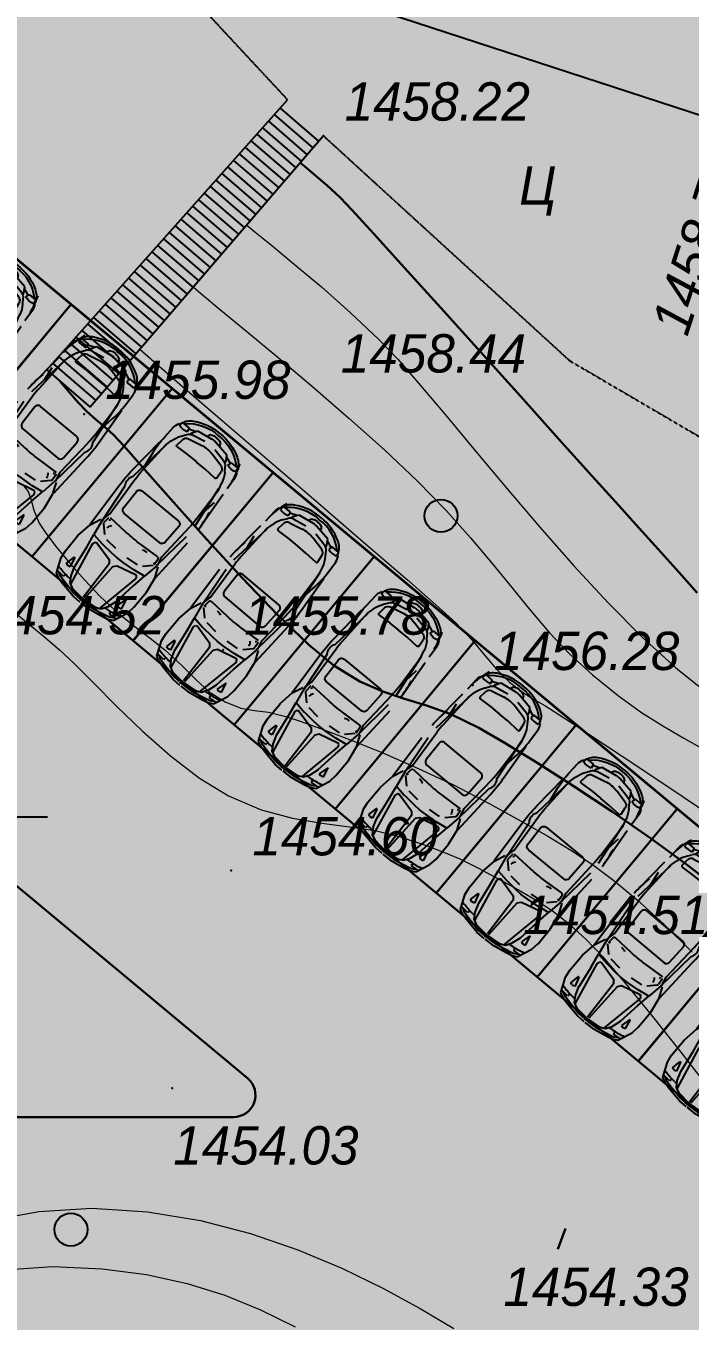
# Model space of a CAD drawing. Header units: millimetres. Extents: x 474337 to 1180020, y 4124662 to 4776603.
# Drawn here: x 625297 to 640456, y 4282035 to 4311593 of the extents above; entities that cross this region are included whole.
import ezdxf

# ---------------------------------------------------------------- set-up
doc = ezdxf.new("R2010")
doc.units = ezdxf.units.MM
doc.header["$PDMODE"] = 32
doc.header["$PDSIZE"] = 0.33
doc.linetypes.add('Д_ТРОТ_ТРУБА', pattern=[3, 1.5, -1.5])
doc.linetypes.add('ДОРОГИ_СТРОЯЩ', pattern=[9, 8, -1])
for name, color, linetype in [('(001) Сетка', 92, 'Continuous'), ('(004) Точки рельефа', 7, 'Continuous'), ('(007) Здания', 7, 'Continuous'), ('(025) Дорога', 7, 'Continuous'), ('(031) Горизонтали', 42, 'Continuous'), ('(038) Деревья', 7, 'Continuous'), ('1', 7, 'Continuous')]:
    doc.layers.add(name, color=color, linetype=linetype)
doc.layers.add('(032) Горизонтали утолщенные', color=32, linetype='Continuous', lineweight=30)
doc.layers.add('(042) Бергштрих11', color=32, linetype='Continuous', lineweight=30)
doc.styles.add('BM-431', font='')
doc.styles.add('D-431', font='')
doc.styles.get('BM-431').set_extended_font_data('Bm431', italic=True)
doc.styles.get('D-431').set_extended_font_data('D431', italic=True)

# ---------------------------------------------------------------- blocks, each defined once
blk = doc.blocks.new('d')
at = {"layer": '(038) Деревья'}
blk.add_ellipse((0, 0), major_axis=(0.265, 0.265), ratio=1, start_param=5.497787, end_param=11.780972, dxfattribs=at)
blk = doc.blocks.new('Setka')
at = {"layer": '(001) Сетка'}
for p, q in [((0, 1.5), (0, -1.5)), ((-1.5, 0), (1.5, 0))]:
    blk.add_line(p, q, dxfattribs=at)
blk = doc.blocks.new('gfdghdf')
at = {"linetype": 'Continuous', "extrusion": (0.921507, -0.388361, 0), "elevation": 934079}
blk.add_lwpolyline([(36991, 0), (36625, 0)], dxfattribs=at)
at = {"linetype": 'Continuous'}
for points in [[(875247, -328612), (875126, -328673)], [(875706, -328571), (875503, -328612)], [(875967, -328602), (875644, -328635)], [(875894, -328561), (875706, -328571)], [(875986, -328503), (876190, -328510)], [(876054, -328562), (876242, -328573)], [(876571, -328581), (876701, -328616)], [(875074, -328824), (875110, -328816)], [(875277, -328983), (875232, -328973)], [(875537, -328702), (875334, -329724)], [(875396, -328774), (875455, -328770)], [(876435, -328700), (876522, -328837)], [(874958, -329195), (874957, -329642)], [(874985, -329010), (874958, -329195)], [(875198, -328975), (875157, -328990)], [(875355, -329044), (875279, -329571)], [(876590, -329047), (876663, -329575)], [(876726, -329205), (876668, -328987)], [(876748, -328979), (876788, -328994)], [(876961, -329015), (876986, -329201)], [(875334, -329724), (875355, -329780)], [(875503, -329852), (875798, -329829)], [(875798, -329829), (875970, -329820)], [(876143, -329830), (875970, -329820)], [(876090, -329681), (876023, -329600)], [(876437, -329854), (876143, -329830)], [(875006, -330019), (874948, -331113)], [(875014, -330013), (875118, -330261)], [(875233, -330217), (875407, -330045)], [(875150, -330275), (875199, -330492)], [(876715, -330245), (876702, -330407)], [(876788, -330279), (876738, -330497)], [(875199, -330492), (875138, -331423)], [(876738, -330497), (876794, -331427)], [(876872, -331495), (876746, -332524)], [(875135, -331653), (875170, -332507)], [(876795, -331657), (876755, -332511)], [(876218, -332665), (875964, -332664)], [(875318, -332896), (875393, -333004)], [(875448, -333056), (875459, -333114)], [(876440, -332957), (876125, -333029)], [(876606, -332900), (876530, -333007)], [(876799, -333094), (876782, -333132)], [(875152, -333153), (875329, -333153)], [(875527, -333227), (875902, -333290)], [(876578, -333133), (876413, -333199)]]:
    blk.add_lwpolyline(points, dxfattribs=at)
at = {"linetype": 'Continuous', "extrusion": (-0.505629, 0.862751, 0), "elevation": -726113}
blk.add_lwpolyline([(-588945, 0), (-588824, 0)], dxfattribs=at)
at = {"linetype": 'Continuous', "extrusion": (-0.251932, 0.967745, 0), "elevation": -538515}
blk.add_lwpolyline([(-764363, 0), (-764228, 0)], dxfattribs=at)
at = {"linetype": 'Continuous', "extrusion": (-0.217571, 0.976044, 0), "elevation": -511224}
blk.add_lwpolyline([(-783033, 0), (-782782, 0)], dxfattribs=at)
at = {"linetype": 'Continuous', "extrusion": (-0.17673, 0.984259, 0), "elevation": -478111}
blk.add_lwpolyline([(-803916, 0), (-803529, 0)], dxfattribs=at)
at = {"linetype": 'Continuous', "extrusion": (-0.432014, 0.901867, 0), "elevation": -674675}
blk.add_lwpolyline([(-647740, 0), (-647594, 0)], dxfattribs=at)
at = {"linetype": 'Continuous', "extrusion": (-0.029487, 0.999565, 0), "elevation": -354190}
blk.add_lwpolyline([(-865895, 0), (-865691, 0)], dxfattribs=at)
at = {"linetype": 'Continuous', "extrusion": (0.999267, -0.038273, 0), "elevation": 887892}
blk.add_lwpolyline([(-295834, 0), (-294865, 0)], dxfattribs=at)
at = {"linetype": 'Continuous', "extrusion": (0.0038, 0.999993, 0)}
for points, elevation in [([(-877204, 0), (-877204, 0)], -325172), ([(-877853, 0), (-878029, 0)], -329823), ([(-877218, 0), (-877218, 0)], -330172)]:
    blk.add_lwpolyline(points, dxfattribs=dict(at, elevation=elevation))
at = {"linetype": 'Continuous', "extrusion": (0.106037, 0.994362, 0), "elevation": -233863}
blk.add_lwpolyline([(-905886, 0), (-906211, 0)], dxfattribs=at)
at = {"linetype": 'Continuous', "extrusion": (0.999479, 0.032271, 0), "elevation": 864930}
blk.add_lwpolyline([(-357698, 0), (-356730, 0)], dxfattribs=at)
at = {"linetype": 'Continuous', "extrusion": (0.182268, 0.983249, 0), "elevation": -163306}
blk.add_lwpolyline([(-921390, 0), (-921777, 0)], dxfattribs=at)
at = {"linetype": 'Continuous', "extrusion": (0.202344, 0.979314, 0), "elevation": -144473}
blk.add_lwpolyline([(-924601, 0), (-924809, 0)], dxfattribs=at)
at = {"linetype": 'Continuous', "extrusion": (0.437084, 0.899421, 0), "elevation": 87436}
blk.add_lwpolyline([(-931808, 0), (-931953, 0)], dxfattribs=at)
at = {"linetype": 'Continuous', "extrusion": (0.223062, 0.974804, 0), "elevation": -124833}
blk.add_lwpolyline([(-927664, 0), (-927916, 0)], dxfattribs=at)
at = {"linetype": 'Continuous', "extrusion": (0.510478, 0.859891, 0), "elevation": 164910}
blk.add_lwpolyline([(-921637, 0), (-921759, 0)], dxfattribs=at)
at = {"linetype": 'Continuous', "extrusion": (0.459678, 0.888086, 0), "elevation": 111162}
blk.add_lwpolyline([(-929643, 0), (-929778, 0)], dxfattribs=at)
at = {"linetype": 'Continuous', "extrusion": (0.923679, 0.383168, 0), "elevation": 683962}
blk.add_lwpolyline([(-639562, 0), (-639927, 0)], dxfattribs=at)
at = {"linetype": 'Continuous', "extrusion": (-0.078889, 0.996883, 0), "elevation": -396741}
blk.add_lwpolyline([(-846634, 0), (-846461, 0)], dxfattribs=at)
at = {"linetype": 'Continuous', "extrusion": (0.976931, 0.213554, 0), "elevation": 784903}
blk.add_lwpolyline([(-508123, 0), (-508054, 0)], dxfattribs=at)
at = {"linetype": 'Continuous', "extrusion": (0.949605, -0.31345, 0), "elevation": 934380}
blk.add_lwpolyline([(-37861, 0), (-38082, 0)], dxfattribs=at)
at = {"linetype": 'Continuous', "extrusion": (-0.840463, 0.54187, 0), "elevation": -913947}
blk.add_lwpolyline([(-198156, 0), (-197993, 0)], dxfattribs=at)
at = {"linetype": 'Continuous', "extrusion": (0.98196, 0.189087, 0), "elevation": 798446}
blk.add_lwpolyline([(-488493, 0), (-489535, 0)], dxfattribs=at)
at = {"linetype": 'Continuous', "extrusion": (0.072135, 0.997395, 0), "elevation": -264690}
blk.add_lwpolyline([(-897984, 0), (-897925, 0)], dxfattribs=at)
at = {"linetype": 'Continuous', "extrusion": (-0.951354, -0.308099, 0), "elevation": -732569}
blk.add_lwpolyline([(582897, 0), (583117, 0)], dxfattribs=at)
at = {"linetype": 'Continuous', "extrusion": (0.975714, -0.21905, 0), "elevation": 927369}
blk.add_lwpolyline([(-128773, 0), (-128704, 0)], dxfattribs=at)
at = {"linetype": 'Continuous', "extrusion": (0.084499, 0.996424, 0), "elevation": -253466}
blk.add_lwpolyline([(-901295, 0), (-901468, 0)], dxfattribs=at)
at = {"linetype": 'Continuous', "extrusion": (0.23007, 0.973174, 0), "elevation": -118267}
blk.add_lwpolyline([(-929003, 0), (-928966, 0)], dxfattribs=at)
at = {"linetype": 'Continuous', "extrusion": (0.978929, 0.204202, 0), "elevation": 789537}
blk.add_lwpolyline([(-500766, 0), (-500981, 0)], dxfattribs=at)
at = {"linetype": 'Continuous', "extrusion": (0.965633, -0.259911, 0), "elevation": 930703}
blk.add_lwpolyline([(-90408, 0), (-90182, 0)], dxfattribs=at)
at = {"linetype": 'Continuous', "extrusion": (-0.213383, 0.976969, 0), "elevation": -508476}
blk.add_lwpolyline([(-786278, 0), (-786324, 0)], dxfattribs=at)
at = {"linetype": 'Continuous', "extrusion": (-0.977764, 0.209709, 0), "elevation": -926285}
blk.add_lwpolyline([(137808, 0), (138023, 0)], dxfattribs=at)
at = {"linetype": 'Continuous', "extrusion": (-0.999993, 0.0038, 0), "elevation": -878231}
blk.add_lwpolyline([(325866, 0), (326312, 0)], dxfattribs=at)
at = {"linetype": 'Continuous', "extrusion": (0.988536, 0.150986, 0), "elevation": 815155}
blk.add_lwpolyline([(-457969, 0), (-458344, 0)], dxfattribs=at)
at = {"linetype": 'Continuous', "extrusion": (0.985139, -0.171761, 0), "elevation": 918879}
blk.add_lwpolyline([(-174334, 0), (-174664, 0)], dxfattribs=at)
at = {"linetype": 'Continuous', "extrusion": (-0.15576, 0.987795, 0), "elevation": -462194}
blk.add_lwpolyline([(-813155, 0), (-813440, 0)], dxfattribs=at)
at = {"linetype": 'Continuous', "extrusion": (0.232859, 0.972511, 0), "elevation": -116881}
blk.add_lwpolyline([(-928084, 0), (-928127, 0)], dxfattribs=at)
at = {"linetype": 'Continuous', "extrusion": (-0.234806, 0.972042, 0), "elevation": -526118}
blk.add_lwpolyline([(-773486, 0), (-773954, 0)], dxfattribs=at)
at = {"linetype": 'Continuous', "extrusion": (-0.770892, 0.636965, 0), "elevation": -885183}
blk.add_lwpolyline([(-303739, 0), (-303844, 0)], dxfattribs=at)
at = {"linetype": 'Continuous', "extrusion": (0.240274, 0.970705, 0), "elevation": -109522}
blk.add_lwpolyline([(-930107, 0), (-929639, 0)], dxfattribs=at)
at = {"linetype": 'Continuous', "extrusion": (0.161318, 0.986902, 0), "elevation": -184148}
blk.add_lwpolyline([(-918454, 0), (-918170, 0)], dxfattribs=at)
at = {"linetype": 'Continuous', "extrusion": (-0.22738, 0.973806, 0), "elevation": -520464}
blk.add_lwpolyline([(-778638, 0), (-778595, 0)], dxfattribs=at)
at = {"linetype": 'Continuous', "extrusion": (0.934842, -0.355064, 0), "elevation": 936564}
blk.add_lwpolyline([(3008, 0), (2948, 0)], dxfattribs=at)
at = {"linetype": 'Continuous', "extrusion": (0.98609, 0.166213, 0), "elevation": 809689}
blk.add_lwpolyline([(-470703, 0), (-471033, 0)], dxfattribs=at)
at = {"linetype": 'Continuous', "extrusion": (0.98767, -0.156548, 0), "elevation": 917777}
blk.add_lwpolyline([(-188293, 0), (-188668, 0)], dxfattribs=at)
at = {"linetype": 'Continuous', "extrusion": (0.985646, -0.168826, 0), "elevation": 918354}
blk.add_lwpolyline([(-177771, 0), (-177401, 0)], dxfattribs=at)
at = {"linetype": 'Continuous', "extrusion": (-0.091916, 0.995767, 0), "elevation": -409071}
blk.add_lwpolyline([(-841479, 0), (-841762, 0)], dxfattribs=at)
at = {"linetype": 'Continuous', "extrusion": (0.09752, 0.995234, 0), "elevation": -242954}
blk.add_lwpolyline([(-904144, 0), (-904427, 0)], dxfattribs=at)
at = {"linetype": 'Continuous', "extrusion": (0.706034, 0.708178, 0), "elevation": 385129}
blk.add_lwpolyline([(-853767, 0), (-854011, 0)], dxfattribs=at)
at = {"linetype": 'Continuous', "extrusion": (0.986581, 0.163275, 0), "elevation": 811089}
blk.add_lwpolyline([(-468989, 0), (-468619, 0)], dxfattribs=at)
at = {"linetype": 'Continuous', "extrusion": (-0.919574, 0.392918, 0), "elevation": -936068}
blk.add_lwpolyline([(-41084, 0), (-40815, 0)], dxfattribs=at)
at = {"linetype": 'Continuous', "extrusion": (0.998867, 0.047584, 0), "elevation": 860236}
blk.add_lwpolyline([(-371379, 0), (-372474, 0)], dxfattribs=at)
at = {"linetype": 'Continuous', "extrusion": (0.993935, -0.109967, 0), "elevation": 906174}
blk.add_lwpolyline([(-232009, 0), (-232972, 0)], dxfattribs=at)
at = {"linetype": 'Continuous', "extrusion": (0.99734, 0.072893, 0), "elevation": 848823}
blk.add_lwpolyline([(-393322, 0), (-393159, 0)], dxfattribs=at)
at = {"linetype": 'Continuous', "extrusion": (-0.055292, 0.99847, 0), "elevation": -378321}
blk.add_lwpolyline([(-856150, 0), (-855658, 0)], dxfattribs=at)
at = {"linetype": 'Continuous', "extrusion": (0.060912, 0.998143, 0), "elevation": -276422}
blk.add_lwpolyline([(-895170, 0), (-894677, 0)], dxfattribs=at)
at = {"linetype": 'Continuous', "extrusion": (0.994538, 0.104371, 0), "elevation": 837516}
blk.add_lwpolyline([(-419962, 0), (-420925, 0)], dxfattribs=at)
at = {"linetype": 'Continuous', "extrusion": (0.002815, 0.999996, 0)}
for points, elevation in [([(-877418, 0), (-876372, 0)], -328242), ([(-876358, 0), (-877433, 0)], -328895)]:
    blk.add_lwpolyline(points, dxfattribs=dict(at, elevation=elevation))
at = {"linetype": 'Continuous', "extrusion": (0.999436, -0.033589, 0), "elevation": 885972}
blk.add_lwpolyline([(-301206, 0), (-301678, 0)], dxfattribs=at)
at = {"linetype": 'Continuous', "extrusion": (0.999609, 0.027963, 0), "elevation": 866988}
blk.add_lwpolyline([(-355653, 0), (-355181, 0)], dxfattribs=at)
at = {"linetype": 'Continuous', "extrusion": (0.996917, 0.078459, 0), "elevation": 846240}
blk.add_lwpolyline([(-399214, 0), (-400111, 0)], dxfattribs=at)
at = {"linetype": 'Continuous', "extrusion": (0.99325, 0.115994, 0), "elevation": 830702}
blk.add_lwpolyline([(-430754, 0), (-431791, 0)], dxfattribs=at)
at = {"linetype": 'Continuous', "extrusion": (0.99646, -0.084069, 0), "elevation": 901749}
blk.add_lwpolyline([(-256693, 0), (-257591, 0)], dxfattribs=at)
at = {"linetype": 'Continuous', "extrusion": (0.989087, -0.147333, 0), "elevation": 914456}
blk.add_lwpolyline([(-199330, 0), (-199660, 0)], dxfattribs=at)
at = {"linetype": 'Continuous', "extrusion": (0.989901, 0.141763, 0), "elevation": 820916}
blk.add_lwpolyline([(-452837, 0), (-453167, 0)], dxfattribs=at)
at = {"linetype": 'Continuous', "extrusion": (0.967532, 0.252748, 0), "elevation": 762715}
blk.add_lwpolyline([(-542908, 0), (-543073, 0)], dxfattribs=at)
at = {"linetype": 'Continuous', "extrusion": (0.966094, -0.25819, 0), "elevation": 932879}
blk.add_lwpolyline([(-94868, 0), (-95032, 0)], dxfattribs=at)
at = {"linetype": 'Continuous', "extrusion": (0.998723, 0.050513, 0), "elevation": 857119}
blk.add_lwpolyline([(-376415, 0), (-376706, 0)], dxfattribs=at)
at = {"linetype": 'Continuous', "extrusion": (0.993534, 0.113536, 0), "elevation": 831940}
blk.add_lwpolyline([(-429915, 0), (-430087, 0)], dxfattribs=at)
at = {"linetype": 'Continuous', "extrusion": (0.056167, 0.998421, 0), "elevation": -282953}
blk.add_lwpolyline([(-892705, 0), (-893009, 0)], dxfattribs=at)
at = {"linetype": 'Continuous', "extrusion": (0.000510264, 1, 0), "elevation": -332217}
blk.add_lwpolyline([(-875877, 0), (-876130, 0)], dxfattribs=at)
at = {"linetype": 'Continuous', "extrusion": (-0.050546, 0.998722, 0), "elevation": -376529}
blk.add_lwpolyline([(-858588, 0), (-858283, 0)], dxfattribs=at)
at = {"linetype": 'Continuous', "extrusion": (0.992879, -0.119127, 0), "elevation": 909943}
blk.add_lwpolyline([(-225893, 0), (-226064, 0)], dxfattribs=at)
at = {"linetype": 'Continuous', "extrusion": (0.998423, -0.056134, 0), "elevation": 894176}
blk.add_lwpolyline([(-282897, 0), (-283187, 0)], dxfattribs=at)
at = {"linetype": 'Continuous', "extrusion": (0.92258, 0.385807, 0), "elevation": 678863}
for points in [[(-644930, 0), (-644972, 0)], [(-645004, 0), (-645043, 0)]]:
    blk.add_lwpolyline(points, dxfattribs=at)
at = {"linetype": 'Continuous', "extrusion": (0.998065, 0.062177, 0), "elevation": 852730}
blk.add_lwpolyline([(-386823, 0), (-386908, 0)], dxfattribs=at)
at = {"linetype": 'Continuous', "extrusion": (0.985667, -0.168704, 0), "elevation": 918999}
blk.add_lwpolyline([(-180691, 0), (-180608, 0)], dxfattribs=at)
at = {"linetype": 'Continuous', "extrusion": (0.228817, 0.973469, 0), "elevation": -123796}
blk.add_lwpolyline([(-928441, 0), (-928765, 0)], dxfattribs=at)
at = {"linetype": 'Continuous', "extrusion": (0.205763, 0.978602, 0), "elevation": -145805}
blk.add_lwpolyline([(-925622, 0), (-925305, 0)], dxfattribs=at)
at = {"linetype": 'Continuous', "extrusion": (-0.200251, 0.979745, 0), "elevation": -501837}
blk.add_lwpolyline([(-791966, 0), (-791650, 0)], dxfattribs=at)
at = {"linetype": 'Continuous', "extrusion": (0.98171, -0.190384, 0), "elevation": 923852}
blk.add_lwpolyline([(-160101, 0), (-160160, 0)], dxfattribs=at)
at = {"linetype": 'Continuous', "extrusion": (0.986601, 0.163153, 0), "elevation": 810480}
blk.add_lwpolyline([(-471614, 0), (-471697, 0)], dxfattribs=at)
at = {"linetype": 'Continuous', "extrusion": (0.997699, -0.067795, 0), "elevation": 897353}
blk.add_lwpolyline([(-272936, 0), (-272850, 0)], dxfattribs=at)
at = {"linetype": 'Continuous', "extrusion": (0.376222, 0.926529, 0), "elevation": 20670}
blk.add_lwpolyline([(-936362, 0), (-936540, 0)], dxfattribs=at)
at = {"linetype": 'Continuous', "extrusion": (0.85574, 0.517406, 0), "elevation": 576810}
blk.add_lwpolyline([(-738027, 0), (-738159, 0)], dxfattribs=at)
at = {"linetype": 'Continuous', "extrusion": (0.920929, 0.389731, 0), "elevation": 676641}
blk.add_lwpolyline([(-648235, 0), (-648320, 0)], dxfattribs=at)
at = {"linetype": 'Continuous', "extrusion": (0.368249, 0.929727, 0), "elevation": 12593}
blk.add_lwpolyline([(-937018, 0), (-937097, 0)], dxfattribs=at)
at = {"linetype": 'Continuous', "extrusion": (0.06153, 0.998105, 0), "elevation": -278852}
blk.add_lwpolyline([(-894736, 0), (-894813, 0)], dxfattribs=at)
at = {"linetype": 'Continuous', "extrusion": (-0.055911, 0.998436, 0), "elevation": -381836}
blk.add_lwpolyline([(-856029, 0), (-855951, 0)], dxfattribs=at)
at = {"linetype": 'Continuous', "extrusion": (-0.159374, 0.987218, 0), "elevation": -468645}
blk.add_lwpolyline([(-812084, 0), (-811704, 0)], dxfattribs=at)
at = {"linetype": 'Continuous', "extrusion": (-0.363009, 0.931785, 0), "elevation": -628646}
blk.add_lwpolyline([(-695340, 0), (-695261, 0)], dxfattribs=at)
at = {"linetype": 'Continuous', "extrusion": (0.91872, -0.394909, 0), "elevation": 936544}
blk.add_lwpolyline([(39815, 0), (39731, 0)], dxfattribs=at)
at = {"linetype": 'Continuous', "extrusion": (0.852814, -0.522215, 0), "elevation": 921419}
blk.add_lwpolyline([(173615, 0), (173484, 0)], dxfattribs=at)
at = {"linetype": 'Continuous', "extrusion": (0.920393, -0.390994, 0), "elevation": 937237}
blk.add_lwpolyline([(36172, 0), (36133, 0)], dxfattribs=at)
at = {"linetype": 'Continuous'}
for centre, radius, start, end in [((875970, -330006), 1446, 86.6764, 93.0011), ((875516, -330578), 1808, 93.8141, 102.9786), ((875219, -329031), 60.3, 77.3568, 109.9165), ((876420, -330580), 1808, 76.6988, 85.8634), ((875210, -329198), 9.04, 191.7828, 344.9352), ((876727, -329036), 60.3, 69.761, 102.3207), ((876735, -329202), 9.04, 194.7423, 347.8947), ((875959, -334014), 3615, 86.5079, 93.1696), ((875445, -330798), 90.4, 89.8963, 178.0751), ((876491, -330801), 90.4, 1.6024, 89.7811), ((878558, -331305), 3615, 176.95, 184.5), ((875259, -331349), 245, 145.1183, 215.246), ((875429, -331270), 90.4, 178.0751, 269.9708), ((876504, -331273), 90.4, 269.7067, 1.6024), ((877303, -331564), 2169, 176.2715, 182.3461), ((874628, -331556), 2169, 357.3314, 3.406), ((877205, -332530), 2169, 171.5276, 182.8954), ((875911, -332483), 723, 194.6402, 214.8252), ((875401, -332677), 30.1, 86.7802, 186.5192), ((876523, -332680), 30.1, 353.1583, 92.8973), ((876014, -332483), 723, 324.8523, 345.0373), ((875390, -332913), 337, 182.7128, 212.5653), ((875235, -333473), 432, 73.5417, 103.7991), ((875510, -332837), 121, 186.5192, 256.7726), ((875542, -332901), 181, 214.8252, 258.1259), ((875963, -332324), 723, 256.7726, 282.9049), ((876382, -332903), 181, 281.5516, 324.8523), ((876413, -332839), 121, 282.9049, 353.1583), ((876685, -333477), 432, 75.8783, 106.1358), ((875152, -333138), 15.1, 183.5648, 269.8952), ((875334, -333123), 181, 202.6938, 223.5116), ((875896, -332442), 1005, 225.3758, 273.6501), ((875578, -332892), 517, 223.5116, 239.4375), ((875925, -332304), 1200, 239.4375, 271.8258), ((875329, -333138), 15.1, 269.8952, 350.2875), ((875962, -332933), 362, 260.5069, 279.1706), ((876002, -332304), 1200, 267.8517, 300.2399), ((876030, -332442), 1005, 266.0273, 314.3017), ((876593, -333142), 15.1, 189.39, 269.7822), ((876346, -332894), 517, 300.2399, 316.1659), ((876588, -333127), 181, 316.1659, 336.9836), ((876770, -333142), 15.1, 269.7822, 356.1127)]:
    blk.add_arc(centre, radius, start, end, dxfattribs=at)
at = {"linetype": 'Continuous', "extrusion": (0, 0, -1)}
for centre, radius, start, end in [((-875254, -330238), 30.1, 4.6157, 54.2052), ((-875266, -330401), 30.1, 93.6051, 182.5946), ((-875533, -330174), 181, 315.0261, 354.3428), ((-876405, -330176), 181, 264.8391, 304.1558), ((-876672, -330405), 30.1, 175.9328, 264.9223), ((-876685, -330242), 30.1, 225.5224, 275.112), ((-873375, -331290), 3615, 183.1629, 190.7129), ((-874720, -332523), 2169, 188.5854, 199.9532), ((-876533, -332916), 337, 177.4001, 207.2526)]:
    blk.add_arc(centre, radius, start, end, dxfattribs=at)
blk = doc.blocks.new('sdtrsdtgh')
at = {"color": 250, "lineweight": 30}
for p, q in [((36, 5), (0, 5)), ((9, 5), (9, 0)), ((12, 5), (12, 0)), ((15, 5), (15, 0)), ((18, 5), (18, 0)), ((21, 5), (21, 0)), ((24, 5), (24, 0)), ((27, 5), (27, 0)), ((30, 5), (30, 0)), ((36, 0), (0, 0))]:
    blk.add_line(p, q, dxfattribs=at)
at = {"layer": '1', "extrusion": (0, 0, -1), "yscale": 0.001, "zscale": -0.001, "rotation": 180}
for p, xscale in [((868.46, -328.599), 0.001), ((-892.46, -328.599), -0.001), ((856.46, -328.599), 0.001), ((-904.46, -328.599), -0.001), ((844.46, -328.599), 0.001)]:
    blk.add_blockref('gfdghdf', p, dxfattribs=dict(at, xscale=xscale))
at = {"layer": '1', "yscale": 0.001, "zscale": 0.001, "rotation": 180}
for p, xscale in [((886.46, -328.599), 0.001), ((-862.46, -328.599), -0.001), ((898.46, -328.599), 0.001), ((-850.46, -328.599), -0.001)]:
    blk.add_blockref('gfdghdf', p, dxfattribs=dict(at, xscale=xscale))

msp = doc.modelspace()

# ---------------------------------------------------------------- hatches: boundary and pattern name
at = {"lineweight": 30}
h = msp.add_hatch(color=74, dxfattribs=at)
h.dxf.hatch_style = 1
edge = h.paths.add_edge_path()
edge.add_line((668651, 4311220), (672337, 4307004))
edge.add_line((672337, 4307004), (677607, 4311612))
edge.add_line((677607, 4311612), (667602, 4323055))
edge.add_line((667602, 4323055), (660826, 4317131))
edge.add_line((660826, 4317131), (661221, 4316679))
edge.add_line((661221, 4316679), (653392, 4309834))
edge.add_line((653392, 4309834), (650364, 4313297))
edge.add_line((650364, 4313297), (648858, 4311981))
edge.add_line((648858, 4311981), (645172, 4316197))
edge.add_line((645172, 4316197), (656013, 4325675))
edge.add_line((656013, 4325675), (659699, 4321459))
edge.add_line((659699, 4321459), (664969, 4326066))
edge.add_line((664969, 4326066), (654964, 4337509))
edge.add_line((654964, 4337509), (648189, 4331586))
edge.add_line((648189, 4331586), (648584, 4331134))
edge.add_line((648584, 4331134), (640754, 4324289))
edge.add_line((640754, 4324289), (637727, 4327752))
edge.add_line((637727, 4327752), (636221, 4326435))
edge.add_line((636221, 4326435), (632535, 4330651))
edge.add_line((632535, 4330651), (643376, 4340129))
edge.add_line((643376, 4340129), (647062, 4335913))
edge.add_line((647062, 4335913), (655343, 4343154))
edge.add_line((655343, 4343154), (651158, 4347940))
edge.add_line((651158, 4347940), (643132, 4345328))
edge.add_line((643132, 4345328), (631928, 4339904))
edge.add_line((631928, 4339904), (625260, 4334894))
edge.add_line((625260, 4334894), (619146, 4325320))
edge.add_line((619146, 4325320), (616144, 4313712))
edge.add_line((616144, 4313712), (664431, 4273531))
edge.add_line((664431, 4273531), (665085, 4273391))
edge.add_line((665085, 4273391), (676692, 4276338))
edge.add_line((676692, 4276338), (683409, 4279643))
edge.add_line((683409, 4279643), (683636, 4279308))
edge.add_line((683636, 4279308), (694123, 4282038))
edge.add_line((694123, 4282038), (696993, 4286732))
edge.add_arc((694278, 4288008), 3000, 334.8322, 395.5583)
edge.add_line((696718, 4289752), (692877, 4294146))
edge.add_line((692877, 4294146), (686101, 4288222))
edge.add_line((686101, 4288222), (686496, 4287770))
edge.add_line((686496, 4287770), (678667, 4280925))
edge.add_line((678667, 4280925), (675639, 4284388))
edge.add_line((675639, 4284388), (674133, 4283072))
edge.add_line((674133, 4283072), (670447, 4287287))
edge.add_line((670447, 4287287), (681288, 4296766))
edge.add_line((681288, 4296766), (684974, 4292550))
edge.add_line((684974, 4292550), (690244, 4297157))
edge.add_line((690244, 4297157), (680239, 4308600))
edge.add_line((680239, 4308600), (673464, 4302676))
edge.add_line((673464, 4302676), (673859, 4302225))
edge.add_line((673859, 4302225), (666029, 4295379))
edge.add_line((666029, 4295379), (663001, 4298843))
edge.add_line((663001, 4298843), (661496, 4297526))
edge.add_line((661496, 4297526), (657810, 4301742))
edge.add_line((657810, 4301742), (668651, 4311220))
at = {"lineweight": 30, "true_color": 0xababab}
h = msp.add_hatch(color=253, dxfattribs=at)
h.dxf.hatch_style = 1
edge = h.paths.add_edge_path()
edge.add_arc((619841, 4295676), 500, 50.2351, 180)
edge.add_line((619341, 4295676), (619341, 4291692))
edge.add_line((619341, 4291692), (624540, 4291692))
edge.add_line((624540, 4291692), (624540, 4287192))
edge.add_arc((625040, 4287192), 500, 180, 270)
edge.add_line((625040, 4286692), (630037, 4286692))
edge.add_arc((630037, 4287192), 500, 270, 410.2351)
edge.add_line((630356, 4287576), (620161, 4296060))
edge = h.paths.add_edge_path()
edge.add_line((610341, 4291692), (603540, 4291692))
edge.add_line((603540, 4291692), (603540, 4287192))
edge.add_arc((603040, 4287192), 500, 270, 360, ccw=False)
edge.add_line((603040, 4286692), (598069, 4286692))
edge.add_arc((598069, 4287192), 500, 180, 270, ccw=False)
edge.add_line((597569, 4287192), (597569, 4288070))
edge.add_arc((598069, 4288070), 500, 123.316, 180, ccw=False)
edge.add_line((597795, 4288488), (609566, 4296225))
edge.add_arc((609841, 4295807), 500, 0, 123.316, ccw=False)
edge.add_line((610341, 4295807), (610341, 4291692))
h.paths.add_polyline_path([(592705, 4292323), (589959, 4296501), (594973, 4299797), (597719, 4295618)])
edge = h.paths.add_edge_path()
edge.add_line((612521, 4311331), (616144, 4313712))
edge.add_line((616144, 4313712), (616144, 4313712))
edge.add_line((616144, 4313712), (586230, 4294051))
edge.add_line((586230, 4294051), (576018, 4294051))
edge.add_line((576018, 4294051), (576018, 4278593))
edge.add_line((576018, 4278593), (591569, 4278593))
edge.add_line((591569, 4278593), (591568, 4275692))
edge.add_line((591568, 4275692), (636569, 4275692))
edge.add_line((636569, 4275692), (636569, 4279871))
edge.add_arc((637069, 4279871), 500, 62.684, 180, ccw=False)
edge.add_line((637298, 4280315), (646249, 4275692))
edge.add_line((646249, 4275692), (646249, 4275692))
edge.add_line((646249, 4275692), (647043, 4269815))
edge.add_line((647043, 4269815), (652756, 4270586))
edge.add_line((652756, 4270586), (665247, 4271892))
edge.add_line((665247, 4271892), (665093, 4272980))
edge.add_line((665093, 4272980), (651699, 4284126))
edge.add_line((651699, 4284126), (644954, 4284126))
edge.add_arc((644949, 4284626), 500, 141.0759, 270.5181, ccw=False)
edge.add_line((644560, 4284940), (647081, 4287969))
edge.add_line((647081, 4287969), (619409, 4310996))
edge.add_line((619409, 4310996), (616211, 4307153))
edge.add_line((616211, 4307153), (615268, 4307153))
edge.add_line((615268, 4307153), (612521, 4311331))
at = {"lineweight": 30}
h = msp.add_hatch(color=74, dxfattribs=at)
h.dxf.hatch_style = 1
edge = h.paths.add_edge_path()
edge.add_arc((625040, 4287192), 500, 180, 270)
edge.add_line((625040, 4286692), (630037, 4286692))
edge.add_arc((630037, 4287192), 500, 270, 410.2351)
edge.add_line((630356, 4287576), (620151, 4296068))
edge.add_arc((619841, 4295676), 500, 51.6482, 180)
edge.add_line((619341, 4295676), (619341, 4291692))
edge.add_line((619341, 4291692), (624540, 4291692))
edge.add_line((624540, 4291692), (624540, 4287192))

# ---------------------------------------------------------------- linework, layer by layer
at = {"layer": '(004) Точки рельефа', "linetype": 'ByBlock', "lineweight": -2}
for p in [(632090, 4309083, 1456708), (637706, 4303954, 1456934), (626625, 4302733, 1454467), (629797, 4297351, 1454267), (635499, 4296545, 1454770), (629984, 4292315, 1453091), (636341, 4290424, 1453002), (628633, 4287351, 1452519)]:
    msp.add_point(p, dxfattribs=at)
at = {"layer": '(007) Здания', "elevation": 1456753}
msp.add_lwpolyline([(637252, 4315724), (643680, 4313621), (642188, 4309060), (632480, 4312237)], close=True, dxfattribs=at)
at = {"layer": '(025) Дорога', "linetype": 'Д_ТРОТ_ТРУБА', "flags": 128}
for points, elevation in [([(631269, 4309908), (621919, 4319959), (627530, 4326430), (626693, 4327326)], 1456655), ([(632090, 4309083), (637706, 4303954)], 1456708), ([(637706, 4303954), (643631, 4300483)], 1456934)]:
    msp.add_lwpolyline(points, dxfattribs=dict(at, elevation=elevation))
at = {"layer": '(025) Дорога', "flags": 128}
for points, elevation in [([(625772, 4303746), (631269, 4309908)], 1454473), ([(630965, 4309568), (631851, 4308806)], 1438828), ([(631098, 4309717), (631981, 4308957)], 1438828), ([(630699, 4309269), (631590, 4308502)], 1438828), ([(630832, 4309419), (631720, 4308654)], 1438828), ([(632090, 4309083), (626763, 4302894)], 1456708), ([(630433, 4308971), (631329, 4308199)], 1441063), ([(630566, 4309120), (631460, 4308351)], 1438828), ([(630166, 4308672), (631068, 4307896)], 1441063), ([(630299, 4308821), (631199, 4308048)], 1441063), ([(629900, 4308374), (630807, 4307593)], 1441063), ([(630033, 4308523), (630938, 4307744)], 1441063), ([(629634, 4308075), (630546, 4307290)], 1443298), ([(629767, 4308224), (630677, 4307441)], 1443298), ([(629367, 4307777), (630285, 4306986)], 1443298), ([(629500, 4307926), (630416, 4307138)], 1443298), ([(629101, 4307478), (630024, 4306683)], 1445533), ([(629234, 4307627), (630155, 4306835)], 1443298), ([(628835, 4307180), (629764, 4306380)], 1445533), ([(628968, 4307329), (629894, 4306532)], 1445533), ([(628568, 4306881), (629503, 4306077)], 1445533), ([(628701, 4307030), (629633, 4306229)], 1445533), ([(628302, 4306582), (629242, 4305774)], 1447768), ([(628435, 4306732), (629372, 4305925)], 1447768), ([(628036, 4306284), (628981, 4305471)], 1447768), ([(628169, 4306433), (629111, 4305622)], 1447768), ([(627769, 4305985), (628720, 4305167)], 1450003), ([(627903, 4306135), (628850, 4305319)], 1447768), ([(627503, 4305687), (628459, 4304864)], 1450003), ([(627636, 4305836), (628589, 4305016)], 1450003), ([(627237, 4305388), (628198, 4304561)], 1450003), ([(627370, 4305538), (628328, 4304713)], 1450003), ([(626970, 4305090), (627937, 4304258)], 1452238), ([(627104, 4305239), (628067, 4304409)], 1452238), ([(626704, 4304791), (627676, 4303955)], 1452238), ([(626837, 4304941), (627807, 4304106)], 1452238), ([(626438, 4304493), (627415, 4303652)], 1454473), ([(626571, 4304642), (627546, 4303803)], 1452238), ([(626171, 4304194), (627154, 4303348)], 1454473), ([(626305, 4304343), (627285, 4303500)], 1454473), ([(625902, 4303898), (626893, 4303045)], 1454473), ([(626038, 4304045), (627024, 4303197)], 1454473), ([(625772, 4303746), (626763, 4302894)], 1454473)]:
    msp.add_lwpolyline(points, dxfattribs=dict(at, elevation=elevation))
at = {"layer": '(031) Горизонтали', "color": 42, "linetype": 'Continuous', "lineweight": 0}
for points, elevation in [([(630339, 4307049), (630339, 4307049), (630521, 4306895), (630899, 4306588), (631422, 4306157), (632040, 4305635), (632700, 4305052), (633353, 4304438), (633782, 4303986), (634303, 4303389), (634901, 4302679), (635564, 4301882), (636278, 4301030), (637028, 4300150), (637802, 4299273), (638586, 4298427), (639366, 4297642), (640128, 4296947), (641102, 4296166)], 1455990), ([(629120, 4305632), (629120, 4305632), (629327, 4305453), (629748, 4305105), (630339, 4304619), (631053, 4304026), (631845, 4303357), (632669, 4302643), (633480, 4301915), (634232, 4301203), (634886, 4300535), (635446, 4299910), (635939, 4299325), (636387, 4298773), (636816, 4298248), (637250, 4297745), (637713, 4297258), (638231, 4296782), (638822, 4296304), (639348, 4295926), (639836, 4295616), (640311, 4295339), (640799, 4295061)], 1455490), ([(627900, 4304215), (627900, 4304215), (628213, 4303936), (628872, 4303364), (629783, 4302580), (630849, 4301666), (631972, 4300701), (633057, 4299769), (634006, 4298948), (634723, 4298321), (635112, 4297969), (635483, 4297574), (635770, 4297226), (636034, 4296912), (636334, 4296618), (636630, 4296387), (636880, 4296230), (637138, 4296083), (637459, 4295881), (637822, 4295642), (638477, 4295211), (639333, 4294646), (640299, 4294002), (641282, 4293336)], 1454990), ([(625258, 4301083), (625350, 4300966), (625406, 4300799), (625478, 4300539), (625603, 4300247), (625753, 4300018), (625990, 4299704), (626292, 4299336), (626633, 4298948), (626992, 4298572), (627316, 4298266), (627593, 4298035), (627854, 4297835), (628135, 4297623), (628467, 4297353), (628865, 4296988), (629179, 4296669), (629482, 4296396), (629841, 4296165), (630205, 4296023), (630516, 4295969), (630837, 4295930), (631230, 4295835), (631577, 4295716), (632084, 4295534), (632718, 4295294), (633446, 4295000), (634236, 4294657), (635055, 4294271), (635870, 4293845), (636600, 4293442), (637208, 4293100), (637736, 4292783), (638225, 4292458), (638714, 4292090), (639245, 4291646), (639859, 4291091), (640501, 4290452)], 1453990), ([(624989, 4298248), (625312, 4297984), (625683, 4297678), (626067, 4297357), (626397, 4297046), (626837, 4296602), (627363, 4296070), (627956, 4295499), (628594, 4294936), (629256, 4294429), (629921, 4294024), (630670, 4293706), (631381, 4293511), (632052, 4293395), (632683, 4293316), (633271, 4293231), (633816, 4293097), (634368, 4292910), (634809, 4292748), (635203, 4292581), (635615, 4292379), (636109, 4292114), (636595, 4291845), (636980, 4291620), (637319, 4291395), (637667, 4291121), (638079, 4290754), (638458, 4290353), (638983, 4289738), (639597, 4288985), (640244, 4288170), (640869, 4287368)], 1453490), ([(624309, 4284302), (625589, 4284536), (626803, 4284613), (628071, 4284532), (629279, 4284332), (630424, 4284035), (631502, 4283664), (632509, 4283240), (633441, 4282785), (634295, 4282320), (635067, 4281867)], 1451490), ([(624689, 4283198), (625914, 4283283), (627037, 4283229), (628051, 4283097), (628976, 4282894), (629835, 4282625), (630648, 4282294), (631440, 4281907)], 1450990)]:
    msp.add_lwpolyline(points, dxfattribs=dict(at, elevation=elevation))
at = {"layer": '(032) Горизонтали утолщенные', "color": 32, "linetype": 'Continuous', "lineweight": 30}
for points, elevation in [([(631558, 4308466), (631558, 4308466), (631654, 4308388), (631878, 4308204), (632171, 4307953), (632473, 4307673), (632732, 4307398), (633240, 4306844), (633938, 4306075), (634767, 4305157), (635669, 4304157), (636585, 4303140), (637456, 4302172), (638224, 4301318), (638830, 4300645), (639216, 4300218), (639724, 4299654), (640204, 4299120), (640621, 4298656)], 1456490), ([(626082, 4303479), (626295, 4303226), (626491, 4303000), (626681, 4302799), (626897, 4302602), (627079, 4302457), (627299, 4302264), (627537, 4302002), (628014, 4301460), (628665, 4300722), (629428, 4299870), (630239, 4298988), (631034, 4298159), (631751, 4297467), (632325, 4296994), (632920, 4296632), (633445, 4296400), (633939, 4296238), (634442, 4296087), (634993, 4295886), (635632, 4295576), (636238, 4295225), (636981, 4294769), (637812, 4294235), (638685, 4293654), (639551, 4293054), (640364, 4292463), (641076, 4291912)], 1454490)]:
    msp.add_lwpolyline(points, dxfattribs=dict(at, elevation=elevation))
at = {"layer": '(042) Бергштрих11', "color": 32, "linetype": 'Continuous', "lineweight": 30}
msp.add_line((637611, 4284145, 1452490), (637439, 4283676, 1452490), dxfattribs=at)
at = {"lineweight": 30}
for p, q in [((647081, 4287969, 1446189), (619409, 4310996, 1446189)), ((626327, 4305239, 1446189), (623129, 4301396, 1446189)), ((628633, 4303320, 1446189), (625435, 4299477, 1446189)), ((630939, 4301401, 1446189), (627741, 4297558, 1446189)), ((633245, 4299483, 1446189), (630047, 4295639, 1446189)), ((635551, 4297564, 1446189), (632353, 4293720, 1446189)), ((637857, 4295645, 1446189), (634659, 4291801, 1446189)), ((640163, 4293726, 1446189), (636965, 4289882, 1446189)), ((642469, 4291807, 1446189), (639271, 4287963, 1446189))]:
    msp.add_line(p, q, dxfattribs=at)
at = {"lineweight": 30, "elevation": 1452791}
msp.add_lwpolyline([(665093, 4272980), (616144, 4313712), (586230, 4294051), (576018, 4294051), (576018, 4278593), (591569, 4278593), (591568, 4275692), (646249, 4275692), (647043, 4269815), (652756, 4270586), (665247, 4271892), (665093, 4272980)], dxfattribs=at)
at = {"lineweight": 30, "elevation": 1449490}
for points in [[(624540, 4291692), (624540, 4287192, 0.414214), (625040, 4286692), (630037, 4286692, 0.701737), (630356, 4287576), (620161, 4296060, 0.635629), (619341, 4295676), (619341, 4291692), (624540, 4291692)], [(624540, 4291692), (624540, 4287192, 0.414214), (625040, 4286692), (630037, 4286692, 0.701737), (630356, 4287576), (620161, 4296060, 0.635629), (619341, 4295676), (619341, 4291692)]]:
    msp.add_lwpolyline(points, format="xyb", dxfattribs=at)

# ---------------------------------------------------------------- block references
at = {"layer": '(001) Сетка', "xscale": 999.9999999813735, "yscale": 999.9999999813735, "zscale": 999.9999999813735}
msp.add_blockref('Setka', (624291, 4293540, -1510), dxfattribs=at)
at = {"layer": '(038) Деревья', "linetype": 'Continuous', "xscale": 999.9999999813735, "yscale": 999.9999999813735, "zscale": 999.9999999813735}
for p in [(634770, 4300412, -1510), (626324, 4284123, -1510)]:
    msp.add_blockref('d', p, dxfattribs=at)
at = {"color": 1, "lineweight": 30, "xscale": 999.9999999813737, "yscale": 999.9999999813737, "zscale": 999.9999999813737, "rotation": 320.2350947005137}
msp.add_blockref('sdtrsdtgh', (616211, 4307153, 1446189), dxfattribs=at)

# ---------------------------------------------------------------- texts
at = {"layer": '(004) Точки рельефа', "linetype": 'ByBlock', "char_height": 875, "attachment_point": 4, "style": 'D-431'}
for s, insert, rotation in [('1458.22', (632572, 4309862, 1456708), 0), ('1458.75', (639980, 4304615, 1457240), 71.9783), ('1458.44', (632484, 4304114, 1456934), 0), ('1455.98', (627107, 4303512, 1454467), 0), ('1454.52', (624249, 4298139, 1453011), 0), ('1455.78', (630279, 4298130, 1454267), 0), ('1456.28', (635981, 4297324, 1454770), 0), ('1454.60', (630466, 4293094, 1453091), 0), ('1454.51', (636643, 4291298, 1453002), 0), ('1454.03', (628659, 4286040, 1452519), 0), ('1454.33', (636195, 4282813, 1452818), 0)]:
    msp.add_mtext(s, dxfattribs=dict(at, insert=insert, rotation=rotation))
at = {"layer": '(025) Дорога', "linetype": 'ДОРОГИ_СТРОЯЩ', "style": 'BM-431'}
msp.add_text('Ц', height=875, dxfattribs=at).set_placement((636556, 4307512, -1510))

doc.saveas('drawing.dxf')
